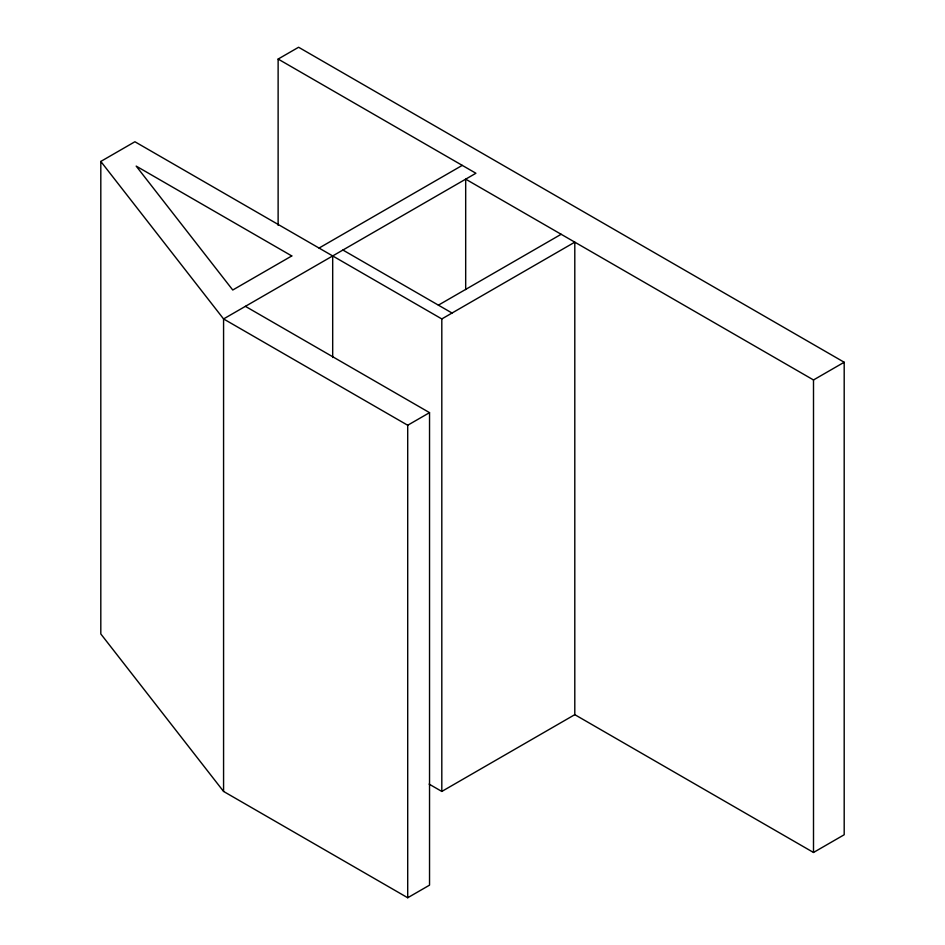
<?xml version="1.0" encoding="UTF-8"?>
<svg xmlns="http://www.w3.org/2000/svg" width="945" height="945" viewBox="0 0 945 945"><rect width="100%" height="100%" fill="white"/><g stroke="black" fill="none" stroke-linecap="round" stroke-linejoin="round"><path stroke-width="1.42" d="M245.393 306.334L429.538 412.646L429.538 885.146L407.708 897.75L223.575 791.437L100.808 633.941L100.808 161.441L134.911 141.75L441.811 318.938L574.796 242.156L574.796 714.656L813.503 852.473L844.192 834.754L844.192 362.242L298.596 47.25L278.125 59.062L278.125 225.323M319.056 248.062L462.27 165.375M438.397 305.152L561.165 234.277M100.808 161.441L223.575 318.938L407.708 425.25L429.538 412.646M465.684 289.548L465.684 179.16L813.503 379.961L844.192 362.242M429.124 784.114L441.811 791.437L574.796 714.656M278.125 59.062L475.914 173.254L223.575 318.938L223.575 791.437M342.917 250.035L452.041 313.031M813.503 379.961L813.503 852.473M441.811 318.938L441.811 791.437M407.708 425.25L407.708 897.75M332.687 255.941L332.687 357.505M291.769 255.941L232.753 290.009L136.186 166.107L291.769 255.941"/></g></svg>
